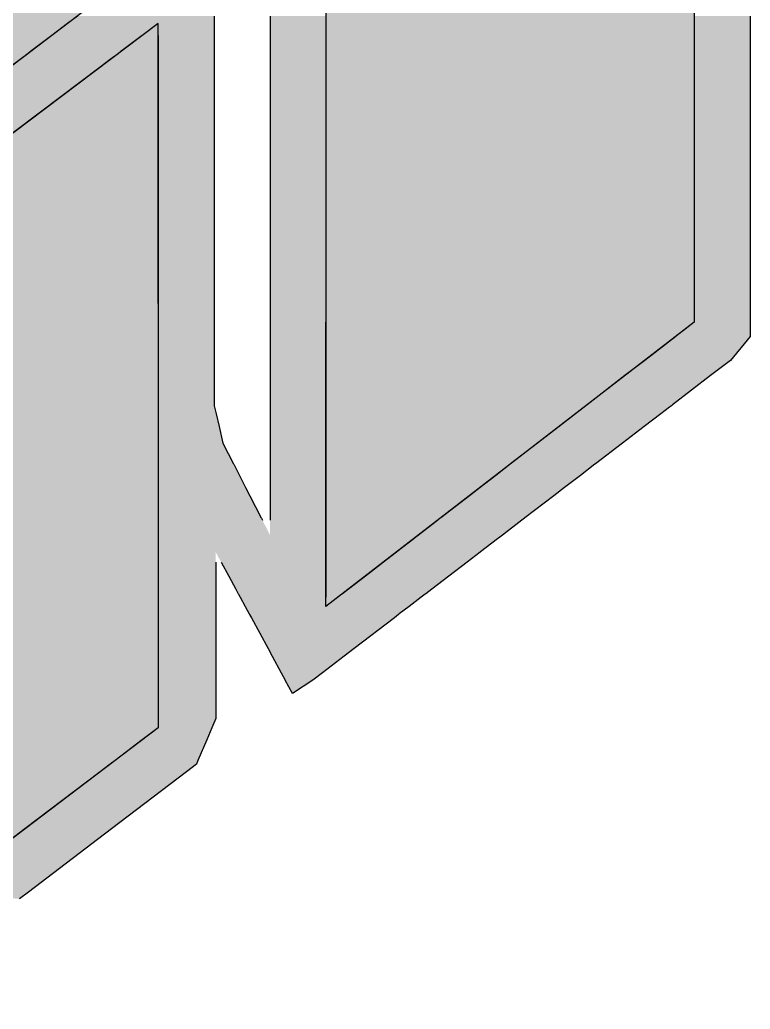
# Model space of a CAD drawing. Extents: x 57 to 405, y 53 to 275.
# Drawn here: x 104.16 to 108.76, y 158.51 to 164.75 of the extents above; entities that cross this region are included whole.
import ezdxf

# ---------------------------------------------------------------- set-up
doc = ezdxf.new("R2010")
doc.units = 0
doc.layers.get('0').update_dxf_attribs({"linetype": 'CONTINUOUS'})
doc.layers.add('印刷部分', color=160, linetype='CONTINUOUS')

# ---------------------------------------------------------------- blocks, each defined once
blk = doc.blocks.new('*U91')
at = {"color": 7, "linetype": 'CONTINUOUS'}
for p, q in [((108.4112, 167.282), (106.0871, 165.517)), ((108.4112, 165.517), (108.4112, 167.282)), ((106.0871, 165.517), (106.0871, 162.8405)), ((108.4112, 165.517), (108.4112, 162.8405)), ((108.4112, 162.8405), (106.0871, 161.0463)), ((106.0871, 161.0463), (106.0871, 162.8405))]:
    blk.add_line(p, q, dxfattribs=at)
for points in [[(108.4112, 167.282), (106.0871, 165.517), (108.4112, 165.517)], [(106.0871, 165.517), (106.0871, 162.8405), (108.4112, 162.8405)]]:
    blk.add_solid(points, dxfattribs=at)
at = {"color": 7, "linetype": 'CONTINUOUS', "extrusion": (0, 0, -1)}
for points in [[(-106.0871, 165.517), (-108.4112, 165.517), (-108.4112, 162.8405)], [(-106.0871, 162.8405), (-108.4112, 162.8405), (-106.0871, 161.0463)]]:
    blk.add_solid(points, dxfattribs=at)
blk = doc.blocks.new('*U93')
at = {"color": 7, "linetype": 'CONTINUOUS'}
for p, q in [((105.0281, 164.7233), (102.6854, 162.958)), ((105.0281, 162.958), (105.0281, 164.7233)), ((102.6854, 162.958), (102.6854, 160.2815)), ((105.0281, 162.958), (105.0281, 160.2815)), ((105.0281, 160.2815), (102.6854, 158.5066)), ((102.6854, 158.5066), (102.6854, 160.2815))]:
    blk.add_line(p, q, dxfattribs=at)
for points in [[(105.0281, 164.7233), (102.6854, 162.958), (105.0281, 162.958)], [(102.6854, 162.958), (102.6854, 160.2815), (105.0281, 160.2815)]]:
    blk.add_solid(points, dxfattribs=at)
at = {"color": 7, "linetype": 'CONTINUOUS', "extrusion": (0, 0, -1)}
for points in [[(-102.6854, 162.958), (-105.0281, 162.958), (-105.0281, 160.2815)], [(-102.6854, 160.2815), (-105.0281, 160.2815), (-102.6854, 158.5066)]]:
    blk.add_solid(points, dxfattribs=at)
blk = doc.blocks.new('*U94')
at = {"color": 7, "linetype": 'CONTINUOUS'}
for p, q in [((99.5283, 167.0463), (98.7635, 166.4579)), ((101.1031, 166.4579), (99.5283, 167.0463)), ((98.7635, 166.4579), (100.45, 165.0461)), ((101.1031, 166.4579), (104.8813, 165.0461)), ((102.5579, 163.2815), (100.45, 165.0461)), ((104.8813, 165.0461), (102.5579, 163.2815))]:
    blk.add_line(p, q, dxfattribs=at)
for points in [[(99.5283, 167.0463), (98.7635, 166.4579), (101.1031, 166.4579)], [(98.7635, 166.4579), (100.45, 165.0461), (104.8813, 165.0461)]]:
    blk.add_solid(points, dxfattribs=at)
at = {"color": 7, "linetype": 'CONTINUOUS', "extrusion": (0, 0, -1)}
for points in [[(-98.7635, 166.4579), (-101.1031, 166.4579), (-104.8813, 165.0461)], [(-100.45, 165.0461), (-104.8813, 165.0461), (-102.5579, 163.2815)]]:
    blk.add_solid(points, dxfattribs=at)
blk = doc.blocks.new('*U26')
at = {"layer": '印刷部分', "color": 7, "linetype": 'CONTINUOUS'}
for p, q in [((-11.4702, 0.1651), (-11.5322, 0.118)), ((-10.6069, 0.1651), (-10.6069, 0.118)), ((-10.2542, 0.1651), (-10.2542, 0.118)), ((-9.9014, 0.1651), (-9.9014, 0.118)), ((-7.5773, 0.1651), (-7.5773, 0.118)), ((-7.2251, 0.1651), (-7.2251, 0.118)), ((-11.5322, 0.118), (-11.6321, 0.0421)), ((-10.6069, 0.118), (-10.6069, 0.0421)), ((-10.2542, 0.118), (-10.2542, 0.0421)), ((-9.9014, 0.118), (-9.9014, 0.0421)), ((-7.5773, 0.118), (-7.5773, 0.0421)), ((-7.2251, 0.118), (-7.2251, 0.0421)), ((-11.6321, 0.0421), (-11.7651, -0.0589)), ((-11.0611, 0.0421), (-11.1952, -0.0589)), ((-10.9604, 0.0421), (-10.9604, -0.0589)), ((-10.6069, 0.0421), (-10.6069, -0.0589)), ((-10.2542, 0.0421), (-10.2542, -0.0589)), ((-9.9014, 0.0421), (-9.9014, -0.0589)), ((-7.5773, 0.0421), (-7.5773, -0.0589)), ((-7.2251, 0.0421), (-7.225, -0.0589)), ((-11.7651, -0.0589), (-11.7835, -0.0729)), ((-11.1952, -0.0589), (-11.2137, -0.0729)), ((-10.9604, -0.0589), (-10.9604, -0.0729)), ((-10.6069, -0.0589), (-10.6069, -0.0729)), ((-10.2542, -0.0589), (-10.2542, -0.0729)), ((-9.9014, -0.0589), (-9.9014, -0.0729)), ((-7.5773, -0.0589), (-7.5773, -0.0729)), ((-7.225, -0.0589), (-7.225, -0.0729)), ((-11.8319, -0.1096), (-11.8954, -0.1578)), ((-11.7835, -0.0729), (-11.8319, -0.1096)), ((-11.2624, -0.1096), (-11.3264, -0.1578)), ((-11.2137, -0.0729), (-11.2624, -0.1096)), ((-10.9604, -0.0729), (-10.9604, -0.1096)), ((-10.9604, -0.1096), (-10.9604, -0.1578)), ((-10.6069, -0.0729), (-10.6069, -0.1096)), ((-10.6069, -0.1096), (-10.6069, -0.1578)), ((-10.2542, -0.0729), (-10.2542, -0.1096)), ((-10.2542, -0.1096), (-10.2542, -0.1578)), ((-9.9014, -0.0729), (-9.9014, -0.1096)), ((-9.9014, -0.1096), (-9.9014, -0.1578)), ((-7.5773, -0.0729), (-7.5773, -0.1096)), ((-7.5773, -0.1096), (-7.5773, -0.1578)), ((-7.225, -0.0729), (-7.225, -0.1096)), ((-7.225, -0.1096), (-7.225, -0.1578)), ((-11.3264, -0.1578), (-11.7029, -0.4415)), ((-10.9604, -0.1578), (-10.9604, -0.4415)), ((-10.6069, -0.1578), (-10.6069, -0.4415)), ((-10.2542, -0.1578), (-10.2542, -0.4415)), ((-9.9014, -0.1578), (-9.9014, -0.4415)), ((-7.5773, -0.1578), (-7.5773, -0.4415)), ((-7.225, -0.1578), (-7.2249, -0.4415)), ((-11.7029, -0.4415), (-11.8814, -0.576)), ((-10.9604, -0.4415), (-10.9604, -0.576)), ((-10.6069, -0.4415), (-10.6069, -0.576)), ((-10.2542, -0.4415), (-10.2542, -0.576)), ((-9.9014, -0.4415), (-9.9014, -0.576)), ((-7.5773, -0.4415), (-7.5773, -0.576)), ((-7.2249, -0.4415), (-7.2249, -0.576)), ((-10.9604, -0.576), (-10.9604, -0.7646)), ((-10.6069, -0.576), (-10.6069, -0.7646)), ((-10.2542, -0.576), (-10.2542, -0.7646)), ((-9.9014, -0.576), (-9.9014, -0.7646)), ((-7.5773, -0.576), (-7.5773, -0.7646)), ((-7.2249, -0.576), (-7.2249, -0.7646)), ((-10.9604, -0.7646), (-10.9604, -0.7648)), ((-10.9604, -0.7648), (-10.9604, -0.8275)), ((-10.6069, -0.7646), (-10.6069, -0.7648)), ((-10.6069, -0.7648), (-10.6069, -0.8275)), ((-10.2542, -0.7646), (-10.2542, -0.7648)), ((-10.2542, -0.7648), (-10.2542, -0.8275)), ((-9.9014, -0.7646), (-9.9014, -0.7648)), ((-9.9014, -0.7648), (-9.9014, -0.8275)), ((-7.5773, -0.7646), (-7.5773, -0.7648)), ((-7.5773, -0.7648), (-7.5773, -0.8275)), ((-7.2249, -0.7646), (-7.2249, -0.7648)), ((-7.2249, -0.7648), (-7.2248, -0.8275)), ((-10.9604, -0.8275), (-10.9604, -0.9166)), ((-10.6069, -0.8275), (-10.6069, -0.9166)), ((-10.2542, -0.8275), (-10.2542, -0.9166)), ((-9.9014, -0.8275), (-9.9014, -0.9166)), ((-7.5773, -0.8275), (-7.5773, -0.9166)), ((-7.2248, -0.8275), (-7.2248, -0.9166)), ((-10.9604, -0.9166), (-10.9604, -1.0481)), ((-10.6069, -0.9166), (-10.6069, -1.0481)), ((-10.2542, -0.9166), (-10.2542, -1.0481)), ((-9.9014, -0.9166), (-9.9014, -1.0481)), ((-7.5773, -0.9166), (-7.5773, -1.0481)), ((-7.2248, -0.9166), (-7.2248, -1.0481)), ((-10.9604, -1.0481), (-10.9604, -1.0708)), ((-10.6069, -1.0481), (-10.6069, -1.0708)), ((-10.2542, -1.0481), (-10.2542, -1.0708)), ((-9.9014, -1.0481), (-9.9014, -1.0708)), ((-7.5773, -1.0481), (-7.5773, -1.0708)), ((-7.2248, -1.0481), (-7.2248, -1.0708)), ((-10.9604, -1.0708), (-10.9604, -1.1104)), ((-10.9604, -1.1104), (-10.9604, -1.126)), ((-10.6069, -1.0708), (-10.6069, -1.1104)), ((-10.6069, -1.1104), (-10.6069, -1.126)), ((-10.2542, -1.0708), (-10.2542, -1.1104)), ((-10.2542, -1.1104), (-10.2542, -1.126)), ((-9.9014, -1.0708), (-9.9014, -1.1104)), ((-9.9014, -1.1104), (-9.9014, -1.126)), ((-7.5773, -1.0708), (-7.5773, -1.1104)), ((-7.5773, -1.1104), (-7.5773, -1.126)), ((-7.2248, -1.0708), (-7.2248, -1.1104)), ((-7.2248, -1.1104), (-7.2248, -1.126)), ((-10.9604, -1.126), (-10.9604, -1.1873)), ((-10.6069, -1.126), (-10.6069, -1.1873)), ((-10.2542, -1.126), (-10.2542, -1.1873)), ((-9.9014, -1.126), (-9.9014, -1.1873)), ((-7.5773, -1.126), (-7.5773, -1.1873)), ((-7.2248, -1.126), (-7.2247, -1.1873)), ((-10.9604, -1.1873), (-10.9604, -1.248)), ((-10.9604, -1.248), (-10.9604, -1.3236)), ((-10.6069, -1.1873), (-10.6069, -1.248)), ((-10.6069, -1.248), (-10.6069, -1.3236)), ((-10.2542, -1.1873), (-10.2542, -1.248)), ((-10.2542, -1.248), (-10.2542, -1.3236)), ((-9.9014, -1.1873), (-9.9014, -1.248)), ((-9.9014, -1.248), (-9.9014, -1.3236)), ((-7.5773, -1.1873), (-7.5773, -1.248)), ((-7.5773, -1.248), (-7.5773, -1.3236)), ((-7.2247, -1.1873), (-7.2247, -1.248)), ((-7.2247, -1.248), (-7.2247, -1.3236)), ((-10.9604, -1.3236), (-10.9604, -1.3238)), ((-10.9604, -1.3238), (-10.9604, -1.3714)), ((-10.9604, -1.3714), (-10.9604, -1.4569)), ((-10.6069, -1.3236), (-10.6069, -1.3238)), ((-10.6069, -1.3238), (-10.6069, -1.3714)), ((-10.6069, -1.3714), (-10.6069, -1.4569)), ((-10.2542, -1.3236), (-10.2542, -1.3238)), ((-10.2542, -1.3238), (-10.2542, -1.3714)), ((-10.2542, -1.3714), (-10.2542, -1.4569)), ((-9.9014, -1.3236), (-9.9014, -1.3238)), ((-9.9014, -1.3238), (-9.9014, -1.3714)), ((-9.9014, -1.3714), (-9.9014, -1.4569)), ((-7.5773, -1.3236), (-7.5773, -1.3238)), ((-7.5773, -1.3238), (-7.5773, -1.3714)), ((-7.5773, -1.3714), (-7.5773, -1.4569)), ((-7.2247, -1.3236), (-7.2247, -1.3238)), ((-7.2247, -1.3238), (-7.2247, -1.3714)), ((-7.2247, -1.3714), (-7.2247, -1.4569)), ((-10.9604, -1.4569), (-10.9604, -1.5237)), ((-10.6069, -1.4569), (-10.6069, -1.5237)), ((-10.2542, -1.4569), (-10.2542, -1.5237)), ((-9.9014, -1.4569), (-9.9014, -1.5237)), ((-7.5773, -1.4569), (-7.5773, -1.5237)), ((-7.2247, -1.4569), (-7.2246, -1.5237)), ((-10.9604, -1.5237), (-10.9604, -1.5714)), ((-10.6069, -1.5237), (-10.6069, -1.5714)), ((-10.2542, -1.5237), (-10.2542, -1.5714)), ((-9.9014, -1.5237), (-9.9014, -1.5714)), ((-7.5773, -1.5237), (-7.5773, -1.5714)), ((-7.2246, -1.5237), (-7.2246, -1.5714)), ((-10.9604, -1.5714), (-10.9604, -1.5739)), ((-10.9604, -1.5739), (-10.9604, -1.5884)), ((-10.9604, -1.5884), (-10.9604, -1.6473)), ((-10.6069, -1.5714), (-10.6069, -1.5739)), ((-10.6069, -1.5739), (-10.6069, -1.5884)), ((-10.6069, -1.5884), (-10.6069, -1.6473)), ((-10.2542, -1.5714), (-10.2542, -1.5739)), ((-10.2542, -1.5739), (-10.2542, -1.5884)), ((-10.2542, -1.5884), (-10.2542, -1.6473)), ((-9.9014, -1.5714), (-9.9014, -1.5739)), ((-9.9014, -1.5739), (-9.9014, -1.5884)), ((-9.9014, -1.5884), (-9.9014, -1.6473)), ((-7.5773, -1.5714), (-7.5773, -1.5739)), ((-7.5773, -1.5739), (-7.5773, -1.5884)), ((-7.5773, -1.5884), (-7.5773, -1.6473)), ((-7.2246, -1.5714), (-7.2246, -1.5739)), ((-7.2246, -1.5739), (-7.2246, -1.5884)), ((-7.2246, -1.5884), (-7.2246, -1.6473)), ((-10.9604, -1.6473), (-10.9604, -1.7235)), ((-10.6069, -1.6473), (-10.6069, -1.7235)), ((-10.2542, -1.6473), (-10.2542, -1.7235)), ((-9.9014, -1.6473), (-9.9014, -1.7235)), ((-7.5773, -1.6473), (-7.5773, -1.7235)), ((-7.2246, -1.6473), (-7.2246, -1.7235)), ((-10.9604, -1.7235), (-10.9604, -1.7648)), ((-10.6069, -1.7235), (-10.6069, -1.7648)), ((-10.2542, -1.7235), (-10.2542, -1.7648)), ((-9.9014, -1.7235), (-9.9014, -1.7648)), ((-7.5773, -1.7235), (-7.5773, -1.7648)), ((-7.2246, -1.7235), (-7.2246, -1.7648)), ((-10.9604, -1.7648), (-10.9604, -1.7805)), ((-10.9604, -1.7805), (-10.9604, -1.8177)), ((-10.6069, -1.7648), (-10.6069, -1.7805)), ((-10.6069, -1.7805), (-10.6069, -1.8177)), ((-10.2542, -1.7648), (-10.2542, -1.7805)), ((-10.2542, -1.7805), (-10.2542, -1.8177)), ((-9.9014, -1.7648), (-9.9014, -1.7805)), ((-9.9014, -1.7805), (-9.9014, -1.8177)), ((-7.5977, -1.7805), (-7.6459, -1.8177)), ((-7.5773, -1.7648), (-7.5977, -1.7805)), ((-7.2246, -1.7648), (-7.2246, -1.7805)), ((-7.2246, -1.7805), (-7.2246, -1.8177)), ((-10.9604, -1.8177), (-10.9604, -1.8385)), ((-10.9604, -1.8385), (-10.9604, -1.8418)), ((-10.9604, -1.8418), (-10.9604, -1.8554)), ((-10.9604, -1.8554), (-10.9604, -2.0066)), ((-10.6069, -1.8177), (-10.6069, -1.8385)), ((-10.6069, -1.8385), (-10.6069, -1.8418)), ((-10.6069, -1.8418), (-10.6069, -1.8554)), ((-10.6069, -1.8554), (-10.6069, -2.0066)), ((-10.2542, -1.8177), (-10.2542, -1.8385)), ((-10.2542, -1.8385), (-10.2542, -1.8418)), ((-10.2542, -1.8418), (-10.2542, -1.8554)), ((-10.2542, -1.8554), (-10.2542, -2.0066)), ((-9.9014, -1.8177), (-9.9014, -1.8385)), ((-9.9014, -1.8385), (-9.9014, -1.8418)), ((-9.9014, -1.8418), (-9.9014, -1.8554)), ((-9.9014, -1.8554), (-9.9014, -2.0066)), ((-7.6947, -1.8554), (-7.8906, -2.0066)), ((-7.6772, -1.8418), (-7.6947, -1.8554)), ((-7.6729, -1.8385), (-7.6772, -1.8418)), ((-7.6459, -1.8177), (-7.6729, -1.8385)), ((-7.2246, -1.8554), (-7.3484, -2.0066)), ((-7.2246, -1.8177), (-7.2246, -1.8385)), ((-7.2246, -1.8385), (-7.2246, -1.8418)), ((-7.2246, -1.8418), (-7.2246, -1.8554)), ((-10.9604, -2.0066), (-10.9604, -2.0451)), ((-10.9604, -2.0451), (-10.9604, -2.1029)), ((-10.6069, -2.0066), (-10.6069, -2.0451)), ((-10.6069, -2.0451), (-10.6069, -2.1029)), ((-10.2542, -2.0066), (-10.2542, -2.0451)), ((-10.2542, -2.0451), (-10.2542, -2.1029)), ((-9.9014, -2.0066), (-9.9014, -2.0451)), ((-9.9014, -2.0451), (-9.9014, -2.1029)), ((-7.9404, -2.0451), (-8.0153, -2.1029)), ((-7.8906, -2.0066), (-7.9404, -2.0451)), ((-7.3987, -2.0451), (-7.4742, -2.1029)), ((-7.3484, -2.0066), (-7.3987, -2.0451)), ((-10.9604, -2.1029), (-10.9604, -2.287)), ((-10.6069, -2.1029), (-10.6069, -2.287)), ((-10.2542, -2.1029), (-10.2542, -2.287)), ((-9.9014, -2.1029), (-9.9014, -2.287)), ((-8.0153, -2.1029), (-8.2537, -2.287)), ((-7.4742, -2.1029), (-7.7148, -2.287)), ((-10.9604, -2.287), (-10.9604, -2.2924)), ((-10.9604, -2.2924), (-10.9604, -2.3016)), ((-10.9604, -2.3016), (-10.9604, -2.3428)), ((-10.6069, -2.287), (-10.6069, -2.2924)), ((-10.6069, -2.2924), (-10.6048, -2.3016)), ((-10.6048, -2.3016), (-10.5952, -2.3428)), ((-10.2542, -2.287), (-10.2542, -2.2924)), ((-10.2542, -2.2924), (-10.2542, -2.3016)), ((-10.2542, -2.3016), (-10.2542, -2.3428)), ((-9.9014, -2.287), (-9.9014, -2.2924)), ((-9.9014, -2.2924), (-9.9014, -2.3016)), ((-9.9014, -2.3016), (-9.9014, -2.3428)), ((-8.2727, -2.3016), (-8.3261, -2.3428)), ((-8.2608, -2.2924), (-8.2727, -2.3016)), ((-8.2537, -2.287), (-8.2608, -2.2924)), ((-7.7339, -2.3016), (-7.7877, -2.3428)), ((-7.7218, -2.2924), (-7.7339, -2.3016)), ((-7.7148, -2.287), (-7.7218, -2.2924)), ((-10.9604, -2.3428), (-10.9604, -2.4235)), ((-10.5952, -2.3428), (-10.5764, -2.4235)), ((-10.2542, -2.3428), (-10.2542, -2.4235)), ((-9.9014, -2.3428), (-9.9014, -2.4235)), ((-8.3261, -2.3428), (-8.4306, -2.4235)), ((-7.7877, -2.3428), (-7.8932, -2.4235)), ((-10.9604, -2.4235), (-10.9604, -2.529)), ((-10.5764, -2.4235), (-10.5518, -2.529)), ((-10.2542, -2.4235), (-10.2542, -2.529)), ((-9.9014, -2.4235), (-9.9014, -2.529)), ((-8.4306, -2.4235), (-8.5673, -2.529)), ((-7.8932, -2.4235), (-8.0311, -2.529)), ((-10.9604, -2.529), (-10.9604, -2.6596)), ((-10.5518, -2.529), (-10.4847, -2.6596)), ((-10.2542, -2.529), (-10.2542, -2.6596)), ((-9.9014, -2.529), (-9.9014, -2.6596)), ((-8.5673, -2.529), (-8.7364, -2.6596)), ((-8.0311, -2.529), (-8.2017, -2.6596)), ((-10.9604, -2.6596), (-10.9604, -2.6619)), ((-10.9604, -2.6619), (-10.9604, -2.7319)), ((-10.4847, -2.6596), (-10.4836, -2.6619)), ((-10.4836, -2.6619), (-10.4476, -2.7319)), ((-10.2542, -2.6596), (-10.2542, -2.6619)), ((-10.2542, -2.6619), (-10.2542, -2.7319)), ((-9.9014, -2.6596), (-9.9014, -2.6619)), ((-9.9014, -2.6619), (-9.9014, -2.7319)), ((-8.7393, -2.6619), (-8.8301, -2.7319)), ((-8.7364, -2.6596), (-8.7393, -2.6619)), ((-8.2047, -2.6619), (-8.2963, -2.7319)), ((-8.2017, -2.6596), (-8.2047, -2.6619)), ((-10.9604, -2.7319), (-10.9604, -2.8081)), ((-10.4476, -2.7319), (-10.4084, -2.8081)), ((-10.2542, -2.7319), (-10.2542, -2.8081)), ((-9.9014, -2.7319), (-9.9014, -2.8081)), ((-8.8301, -2.7319), (-8.9287, -2.8081)), ((-8.2963, -2.7319), (-8.3958, -2.8081)), ((-10.9604, -2.8081), (-10.9604, -2.8604)), ((-10.4084, -2.8081), (-10.3815, -2.8604)), ((-10.2542, -2.8081), (-10.2542, -2.8604)), ((-9.9014, -2.8081), (-9.9014, -2.8604)), ((-8.9287, -2.8081), (-8.9965, -2.8604)), ((-8.3958, -2.8081), (-8.4642, -2.8604)), ((-10.9604, -2.8604), (-10.9604, -3.0002)), ((-10.3815, -2.8604), (-10.3097, -3.0002)), ((-10.2542, -2.8604), (-10.2542, -3.0002)), ((-9.9014, -2.8604), (-9.9014, -3.0002)), ((-8.9965, -2.8604), (-9.1776, -3.0002)), ((-8.4642, -2.8604), (-8.6468, -3.0002)), ((-10.9604, -3.0002), (-10.9604, -3.002)), ((-10.9604, -3.002), (-10.9604, -3.0148)), ((-10.9604, -3.0148), (-10.9604, -3.1083)), ((-10.3097, -3.0002), (-10.3088, -3.002)), ((-10.3088, -3.002), (-10.3022, -3.0148)), ((-10.2542, -3.0002), (-10.2542, -3.002)), ((-10.2542, -3.002), (-10.2542, -3.0148)), ((-9.9014, -3.0002), (-9.9014, -3.002)), ((-9.9014, -3.002), (-9.9014, -3.0148)), ((-9.9014, -3.0148), (-9.9014, -3.1083)), ((-9.1965, -3.0148), (-9.3177, -3.1083)), ((-9.18, -3.002), (-9.1965, -3.0148)), ((-9.1776, -3.0002), (-9.18, -3.002)), ((-8.666, -3.0148), (-8.7882, -3.1083)), ((-8.6492, -3.002), (-8.666, -3.0148)), ((-8.6468, -3.0002), (-8.6492, -3.002)), ((-10.9604, -3.1083), (-10.9604, -3.1273)), ((-9.9014, -3.1083), (-9.9014, -3.1273)), ((-9.3177, -3.1083), (-9.3422, -3.1273)), ((-8.7882, -3.1083), (-8.813, -3.1273)), ((-10.9604, -3.1273), (-10.9604, -3.1316)), ((-10.9604, -3.1316), (-10.9604, -3.2136)), ((-9.9014, -3.1273), (-9.9014, -3.1316)), ((-9.9014, -3.1316), (-9.9014, -3.2136)), ((-9.3478, -3.1316), (-9.454, -3.2136)), ((-9.3422, -3.1273), (-9.3478, -3.1316)), ((-8.8186, -3.1316), (-8.9257, -3.2136)), ((-8.813, -3.1273), (-8.8186, -3.1316)), ((-10.9604, -3.2136), (-10.9604, -3.2155)), ((-10.9604, -3.2155), (-10.9604, -3.2786)), ((-9.9014, -3.2136), (-9.9014, -3.2155)), ((-9.9014, -3.2155), (-9.9014, -3.2786)), ((-9.4565, -3.2155), (-9.5382, -3.2786)), ((-9.454, -3.2136), (-9.4565, -3.2155)), ((-8.9282, -3.2155), (-9.0107, -3.2786)), ((-8.9257, -3.2136), (-8.9282, -3.2155)), ((-10.9604, -3.2786), (-10.9604, -3.3669)), ((-10.5973, -3.2786), (-10.5973, -3.3669)), ((-10.563, -3.2786), (-10.5151, -3.3669)), ((-9.9014, -3.2786), (-9.9014, -3.3669)), ((-9.5382, -3.2786), (-9.6525, -3.3669)), ((-9.0107, -3.2786), (-9.1261, -3.3669)), ((-10.9604, -3.3669), (-10.9604, -3.4494)), ((-10.5973, -3.3669), (-10.5973, -3.4494)), ((-10.5151, -3.3669), (-10.4703, -3.4494)), ((-9.9014, -3.3669), (-9.9014, -3.4494)), ((-9.6525, -3.3669), (-9.7595, -3.4494)), ((-9.1261, -3.3669), (-9.234, -3.4494)), ((-10.9604, -3.4494), (-10.9604, -3.4782)), ((-10.9604, -3.4782), (-10.9604, -3.4819)), ((-10.9604, -3.4819), (-10.9604, -3.501)), ((-10.5973, -3.4494), (-10.5973, -3.4782)), ((-10.5973, -3.4782), (-10.5973, -3.4819)), ((-10.5973, -3.4819), (-10.5973, -3.501)), ((-10.4703, -3.4494), (-10.4547, -3.4782)), ((-10.4547, -3.4782), (-10.4527, -3.4819)), ((-10.4527, -3.4819), (-10.4423, -3.501)), ((-9.9014, -3.4494), (-9.9014, -3.4782)), ((-9.9014, -3.4782), (-9.9014, -3.4819)), ((-9.9014, -3.4819), (-9.9014, -3.501)), ((-9.8015, -3.4819), (-9.8263, -3.501)), ((-9.7967, -3.4782), (-9.8015, -3.4819)), ((-9.7595, -3.4494), (-9.7967, -3.4782)), ((-9.2764, -3.4819), (-9.3013, -3.501)), ((-9.2715, -3.4782), (-9.2764, -3.4819)), ((-9.234, -3.4494), (-9.2715, -3.4782)), ((-10.9604, -3.501), (-10.9604, -3.559)), ((-10.5973, -3.501), (-10.5973, -3.559)), ((-10.4423, -3.501), (-10.4108, -3.559)), ((-9.3013, -3.501), (-9.3771, -3.559)), ((-10.9604, -3.559), (-10.9604, -3.6061)), ((-10.9604, -3.6061), (-10.9604, -3.6094)), ((-10.9604, -3.6094), (-10.9604, -3.6297)), ((-10.5973, -3.559), (-10.5973, -3.6061)), ((-10.5973, -3.6061), (-10.5973, -3.6094)), ((-10.5973, -3.6094), (-10.5973, -3.6297)), ((-10.4108, -3.559), (-10.3852, -3.6061)), ((-10.3852, -3.6061), (-10.3834, -3.6094)), ((-10.3834, -3.6094), (-10.3724, -3.6297)), ((-9.4431, -3.6094), (-9.4696, -3.6297)), ((-9.4388, -3.6061), (-9.4431, -3.6094)), ((-9.3771, -3.559), (-9.4388, -3.6061)), ((-10.9604, -3.6297), (-10.9604, -3.8239)), ((-10.5973, -3.6297), (-10.5973, -3.8239)), ((-10.3724, -3.6297), (-10.2669, -3.8239)), ((-9.4696, -3.6297), (-9.7233, -3.8239)), ((-10.9604, -3.8239), (-10.9604, -3.873)), ((-10.5973, -3.8239), (-10.5973, -3.873)), ((-10.2669, -3.8239), (-10.2403, -3.873)), ((-9.7233, -3.8239), (-9.7875, -3.873)), ((-10.9604, -3.873), (-10.9604, -3.9768)), ((-10.5973, -3.873), (-10.5973, -3.9768)), ((-10.2403, -3.873), (-10.1839, -3.9768)), ((-9.7875, -3.873), (-9.9231, -3.9768)), ((-10.9604, -3.9768), (-10.9604, -4.023)), ((-10.5973, -3.9768), (-10.5973, -4.023)), ((-10.1839, -3.9768), (-10.1589, -4.023)), ((-9.9231, -3.9768), (-9.9835, -4.023)), ((-10.9604, -4.023), (-10.9604, -4.1076)), ((-10.5973, -4.023), (-10.5973, -4.1076)), ((-10.1129, -4.1076), (-10.1589, -4.023)), ((-9.9835, -4.023), (-10.1129, -4.1076)), ((-10.9604, -4.1076), (-10.9604, -4.1329)), ((-10.5973, -4.1076), (-10.5973, -4.1329)), ((-10.9604, -4.1329), (-10.9604, -4.2318)), ((-10.5973, -4.1329), (-10.5973, -4.2318)), ((-10.9604, -4.2318), (-10.9604, -4.266)), ((-10.5973, -4.2318), (-10.5973, -4.266)), ((-10.9604, -4.266), (-10.9604, -4.3238)), ((-10.5973, -4.266), (-10.6218, -4.3238)), ((-10.9604, -4.3238), (-11.0611, -4.4)), ((-10.6218, -4.3238), (-10.6541, -4.4)), ((-11.0611, -4.4), (-11.2323, -4.5298)), ((-10.6541, -4.4), (-10.7091, -4.5298)), ((-11.2633, -4.5532), (-11.3264, -4.6011)), ((-11.2323, -4.5298), (-11.2633, -4.5532)), ((-10.719, -4.5532), (-10.7819, -4.6011)), ((-10.7091, -4.5298), (-10.719, -4.5532)), ((-11.3264, -4.6011), (-11.8014, -4.961)), ((-10.7819, -4.6011), (-11.2544, -4.961)), ((-11.8014, -4.961), (-12.1317, -5.2112)), ((-11.2544, -4.961), (-11.583, -5.2112)), ((-11.583, -5.2112), (-11.7794, -5.3608)), ((-11.7794, -5.3608), (-11.835, -5.4031))]:
    blk.add_line(p, q, dxfattribs=at)
for points in [[(-11.4702, 0.1651), (-11.5322, 0.118), (-10.6069, 0.118)], [(-10.2542, 0.1651), (-10.2542, 0.118), (-9.9014, 0.118)], [(-7.5773, 0.1651), (-7.5773, 0.118), (-7.2251, 0.118)], [(-11.5322, 0.118), (-11.6321, 0.0421), (-11.0611, 0.0421)], [(-10.9604, 0.118), (-10.9604, 0.0421), (-10.6069, 0.0421)], [(-10.2542, 0.118), (-10.2542, 0.0421), (-9.9014, 0.0421)], [(-7.5773, 0.118), (-7.5773, 0.0421), (-7.2251, 0.0421)], [(-11.6321, 0.0421), (-11.7651, -0.0589), (-11.1952, -0.0589)], [(-10.9604, 0.0421), (-10.9604, -0.0589), (-10.6069, -0.0589)], [(-10.2542, 0.0421), (-10.2542, -0.0589), (-9.9014, -0.0589)], [(-7.5773, 0.0421), (-7.5773, -0.0589), (-7.225, -0.0589)], [(-11.7651, -0.0589), (-11.7835, -0.0729), (-11.2137, -0.0729)], [(-10.9604, -0.0589), (-10.9604, -0.0729), (-10.6069, -0.0729)], [(-10.2542, -0.0589), (-10.2542, -0.0729), (-9.9014, -0.0729)], [(-7.5773, -0.0589), (-7.5773, -0.0729), (-7.225, -0.0729)], [(-11.8319, -0.1096), (-11.8954, -0.1578), (-11.3264, -0.1578)], [(-11.7835, -0.0729), (-11.8319, -0.1096), (-11.2624, -0.1096)], [(-10.9604, -0.0729), (-10.9604, -0.1096), (-10.6069, -0.1096)], [(-10.9604, -0.1096), (-10.9604, -0.1578), (-10.6069, -0.1578)], [(-10.2542, -0.0729), (-10.2542, -0.1096), (-9.9014, -0.1096)], [(-10.2542, -0.1096), (-10.2542, -0.1578), (-9.9014, -0.1578)], [(-7.5773, -0.0729), (-7.5773, -0.1096), (-7.225, -0.1096)], [(-7.5773, -0.1096), (-7.5773, -0.1578), (-7.225, -0.1578)], [(-11.8954, -0.1578), (-12.2688, -0.4415), (-11.7029, -0.4415)], [(-10.9604, -0.1578), (-10.9604, -0.4415), (-10.6069, -0.4415)], [(-10.2542, -0.1578), (-10.2542, -0.4415), (-9.9014, -0.4415)], [(-7.5773, -0.1578), (-7.5773, -0.4415), (-7.2249, -0.4415)], [(-10.9604, -0.4415), (-10.9604, -0.576), (-10.6069, -0.576)], [(-10.2542, -0.4415), (-10.2542, -0.576), (-9.9014, -0.576)], [(-7.5773, -0.4415), (-7.5773, -0.576), (-7.2249, -0.576)], [(-10.9604, -0.576), (-10.9604, -0.7646), (-10.6069, -0.7646)], [(-10.2542, -0.576), (-10.2542, -0.7646), (-9.9014, -0.7646)], [(-7.5773, -0.576), (-7.5773, -0.7646), (-7.2249, -0.7646)], [(-10.9604, -0.7646), (-10.9604, -0.7648), (-10.6069, -0.7648)], [(-10.9604, -0.7648), (-10.9604, -0.8275), (-10.6069, -0.8275)], [(-10.2542, -0.7646), (-10.2542, -0.7648), (-9.9014, -0.7648)], [(-10.2542, -0.7648), (-10.2542, -0.8275), (-9.9014, -0.8275)], [(-7.5773, -0.7646), (-7.5773, -0.7648), (-7.2249, -0.7648)], [(-7.5773, -0.7648), (-7.5773, -0.8275), (-7.2248, -0.8275)], [(-10.9604, -0.8275), (-10.9604, -0.9166), (-10.6069, -0.9166)], [(-10.2542, -0.8275), (-10.2542, -0.9166), (-9.9014, -0.9166)], [(-7.5773, -0.8275), (-7.5773, -0.9166), (-7.2248, -0.9166)], [(-10.9604, -0.9166), (-10.9604, -1.0481), (-10.6069, -1.0481)], [(-10.2542, -0.9166), (-10.2542, -1.0481), (-9.9014, -1.0481)], [(-7.5773, -0.9166), (-7.5773, -1.0481), (-7.2248, -1.0481)], [(-10.9604, -1.0481), (-10.9604, -1.0708), (-10.6069, -1.0708)], [(-10.2542, -1.0481), (-10.2542, -1.0708), (-9.9014, -1.0708)], [(-7.5773, -1.0481), (-7.5773, -1.0708), (-7.2248, -1.0708)], [(-10.9604, -1.0708), (-10.9604, -1.1104), (-10.6069, -1.1104)], [(-10.9604, -1.1104), (-10.9604, -1.126), (-10.6069, -1.126)], [(-10.2542, -1.0708), (-10.2542, -1.1104), (-9.9014, -1.1104)], [(-10.2542, -1.1104), (-10.2542, -1.126), (-9.9014, -1.126)], [(-7.5773, -1.0708), (-7.5773, -1.1104), (-7.2248, -1.1104)], [(-7.5773, -1.1104), (-7.5773, -1.126), (-7.2248, -1.126)], [(-10.9604, -1.126), (-10.9604, -1.1873), (-10.6069, -1.1873)], [(-10.2542, -1.126), (-10.2542, -1.1873), (-9.9014, -1.1873)], [(-7.5773, -1.126), (-7.5773, -1.1873), (-7.2247, -1.1873)], [(-10.9604, -1.1873), (-10.9604, -1.248), (-10.6069, -1.248)], [(-10.9604, -1.248), (-10.9604, -1.3236), (-10.6069, -1.3236)], [(-10.2542, -1.1873), (-10.2542, -1.248), (-9.9014, -1.248)], [(-10.2542, -1.248), (-10.2542, -1.3236), (-9.9014, -1.3236)], [(-7.5773, -1.1873), (-7.5773, -1.248), (-7.2247, -1.248)], [(-7.5773, -1.248), (-7.5773, -1.3236), (-7.2247, -1.3236)], [(-10.9604, -1.3236), (-10.9604, -1.3238), (-10.6069, -1.3238)], [(-10.9604, -1.3238), (-10.9604, -1.3714), (-10.6069, -1.3714)], [(-10.9604, -1.3714), (-10.9604, -1.4569), (-10.6069, -1.4569)], [(-10.2542, -1.3236), (-10.2542, -1.3238), (-9.9014, -1.3238)], [(-10.2542, -1.3238), (-10.2542, -1.3714), (-9.9014, -1.3714)], [(-10.2542, -1.3714), (-10.2542, -1.4569), (-9.9014, -1.4569)], [(-7.5773, -1.3236), (-7.5773, -1.3238), (-7.2247, -1.3238)], [(-7.5773, -1.3238), (-7.5773, -1.3714), (-7.2247, -1.3714)], [(-7.5773, -1.3714), (-7.5773, -1.4569), (-7.2247, -1.4569)], [(-10.9604, -1.4569), (-10.9604, -1.5237), (-10.6069, -1.5237)], [(-10.2542, -1.4569), (-10.2542, -1.5237), (-9.9014, -1.5237)], [(-7.5773, -1.4569), (-7.5773, -1.5237), (-7.2246, -1.5237)], [(-10.9604, -1.5237), (-10.9604, -1.5714), (-10.6069, -1.5714)], [(-10.2542, -1.5237), (-10.2542, -1.5714), (-9.9014, -1.5714)], [(-7.5773, -1.5237), (-7.5773, -1.5714), (-7.2246, -1.5714)], [(-10.9604, -1.5714), (-10.9604, -1.5739), (-10.6069, -1.5739)], [(-10.9604, -1.5739), (-10.9604, -1.5884), (-10.6069, -1.5884)], [(-10.9604, -1.5884), (-10.9604, -1.6473), (-10.6069, -1.6473)], [(-10.2542, -1.5714), (-10.2542, -1.5739), (-9.9014, -1.5739)], [(-10.2542, -1.5739), (-10.2542, -1.5884), (-9.9014, -1.5884)], [(-10.2542, -1.5884), (-10.2542, -1.6473), (-9.9014, -1.6473)], [(-7.5773, -1.5714), (-7.5773, -1.5739), (-7.2246, -1.5739)], [(-7.5773, -1.5739), (-7.5773, -1.5884), (-7.2246, -1.5884)], [(-7.5773, -1.5884), (-7.5773, -1.6473), (-7.2246, -1.6473)], [(-10.9604, -1.6473), (-10.9604, -1.7235), (-10.6069, -1.7235)], [(-10.2542, -1.6473), (-10.2542, -1.7235), (-9.9014, -1.7235)], [(-7.5773, -1.6473), (-7.5773, -1.7235), (-7.2246, -1.7235)], [(-10.9604, -1.7235), (-10.9604, -1.7648), (-10.6069, -1.7648)], [(-10.2542, -1.7235), (-10.2542, -1.7648), (-9.9014, -1.7648)], [(-7.5773, -1.7235), (-7.5773, -1.7648), (-7.2246, -1.7648)], [(-10.9604, -1.7648), (-10.9604, -1.7805), (-10.6069, -1.7805)], [(-10.9604, -1.7805), (-10.9604, -1.8177), (-10.6069, -1.8177)], [(-10.2542, -1.7648), (-10.2542, -1.7805), (-9.9014, -1.7805)], [(-10.2542, -1.7805), (-10.2542, -1.8177), (-9.9014, -1.8177)], [(-7.5977, -1.7805), (-7.6459, -1.8177), (-7.2246, -1.8177)], [(-7.5773, -1.7648), (-7.5977, -1.7805), (-7.2246, -1.7805)], [(-10.9604, -1.8177), (-10.9604, -1.8385), (-10.6069, -1.8385)], [(-10.9604, -1.8385), (-10.9604, -1.8418), (-10.6069, -1.8418)], [(-10.9604, -1.8418), (-10.9604, -1.8554), (-10.6069, -1.8554)], [(-10.9604, -1.8554), (-10.9604, -2.0066), (-10.6069, -2.0066)], [(-10.2542, -1.8177), (-10.2542, -1.8385), (-9.9014, -1.8385)], [(-10.2542, -1.8385), (-10.2542, -1.8418), (-9.9014, -1.8418)], [(-10.2542, -1.8418), (-10.2542, -1.8554), (-9.9014, -1.8554)], [(-10.2542, -1.8554), (-10.2542, -2.0066), (-9.9014, -2.0066)], [(-7.6947, -1.8554), (-7.8906, -2.0066), (-7.3484, -2.0066)], [(-7.6772, -1.8418), (-7.6947, -1.8554), (-7.2246, -1.8554)], [(-7.6729, -1.8385), (-7.6772, -1.8418), (-7.2246, -1.8418)], [(-7.6459, -1.8177), (-7.6729, -1.8385), (-7.2246, -1.8385)], [(-10.9604, -2.0066), (-10.9604, -2.0451), (-10.6069, -2.0451)], [(-10.9604, -2.0451), (-10.9604, -2.1029), (-10.6069, -2.1029)], [(-10.2542, -2.0066), (-10.2542, -2.0451), (-9.9014, -2.0451)], [(-10.2542, -2.0451), (-10.2542, -2.1029), (-9.9014, -2.1029)], [(-7.9404, -2.0451), (-8.0153, -2.1029), (-7.4742, -2.1029)], [(-7.8906, -2.0066), (-7.9404, -2.0451), (-7.3987, -2.0451)], [(-10.9604, -2.1029), (-10.9604, -2.287), (-10.6069, -2.287)], [(-10.2542, -2.1029), (-10.2542, -2.287), (-9.9014, -2.287)], [(-8.0153, -2.1029), (-8.2537, -2.287), (-7.7148, -2.287)], [(-10.9604, -2.287), (-10.9604, -2.2924), (-10.6069, -2.2924)], [(-10.9604, -2.2924), (-10.9604, -2.3016), (-10.6048, -2.3016)], [(-10.9604, -2.3016), (-10.9604, -2.3428), (-10.5952, -2.3428)], [(-10.2542, -2.287), (-10.2542, -2.2924), (-9.9014, -2.2924)], [(-10.2542, -2.2924), (-10.2542, -2.3016), (-9.9014, -2.3016)], [(-10.2542, -2.3016), (-10.2542, -2.3428), (-9.9014, -2.3428)], [(-8.2727, -2.3016), (-8.3261, -2.3428), (-7.7877, -2.3428)], [(-8.2608, -2.2924), (-8.2727, -2.3016), (-7.7339, -2.3016)], [(-8.2537, -2.287), (-8.2608, -2.2924), (-7.7218, -2.2924)], [(-10.9604, -2.3428), (-10.9604, -2.4235), (-10.5764, -2.4235)], [(-10.2542, -2.3428), (-10.2542, -2.4235), (-9.9014, -2.4235)], [(-8.3261, -2.3428), (-8.4306, -2.4235), (-7.8932, -2.4235)], [(-10.9604, -2.4235), (-10.9604, -2.529), (-10.5518, -2.529)], [(-10.2542, -2.4235), (-10.2542, -2.529), (-9.9014, -2.529)], [(-8.4306, -2.4235), (-8.5673, -2.529), (-8.0311, -2.529)], [(-10.9604, -2.529), (-10.9604, -2.6596), (-10.4847, -2.6596)], [(-10.2542, -2.529), (-10.2542, -2.6596), (-9.9014, -2.6596)], [(-8.5673, -2.529), (-8.7364, -2.6596), (-8.2017, -2.6596)], [(-10.9604, -2.6596), (-10.9604, -2.6619), (-10.4836, -2.6619)], [(-10.9604, -2.6619), (-10.9604, -2.7319), (-10.4476, -2.7319)], [(-10.2542, -2.6596), (-10.2542, -2.6619), (-9.9014, -2.6619)], [(-10.2542, -2.6619), (-10.2542, -2.7319), (-9.9014, -2.7319)], [(-8.7393, -2.6619), (-8.8301, -2.7319), (-8.2963, -2.7319)], [(-8.7364, -2.6596), (-8.7393, -2.6619), (-8.2047, -2.6619)], [(-10.9604, -2.7319), (-10.9604, -2.8081), (-10.4084, -2.8081)], [(-10.2542, -2.7319), (-10.2542, -2.8081), (-9.9014, -2.8081)], [(-8.8301, -2.7319), (-8.9287, -2.8081), (-8.3958, -2.8081)], [(-10.9604, -2.8081), (-10.9604, -2.8604), (-10.3815, -2.8604)], [(-10.2542, -2.8081), (-10.2542, -2.8604), (-9.9014, -2.8604)], [(-8.9287, -2.8081), (-8.9965, -2.8604), (-8.4642, -2.8604)], [(-10.9604, -2.8604), (-10.9604, -3.0002), (-10.3097, -3.0002)], [(-10.2542, -2.8604), (-10.2542, -3.0002), (-9.9014, -3.0002)], [(-8.9965, -2.8604), (-9.1776, -3.0002), (-8.6468, -3.0002)], [(-10.9604, -3.0002), (-10.9604, -3.002), (-10.3088, -3.002)], [(-10.9604, -3.002), (-10.9604, -3.0148), (-10.3022, -3.0148)], [(-10.9604, -3.0148), (-10.9604, -3.1083), (-10.2542, -3.1083)], [(-10.2542, -3.0002), (-10.2542, -3.002), (-9.9014, -3.002)], [(-10.2542, -3.002), (-10.2542, -3.0148), (-9.9014, -3.0148)], [(-10.2542, -3.0148), (-10.2542, -3.1083), (-9.9014, -3.1083)], [(-9.1965, -3.0148), (-9.3177, -3.1083), (-8.7882, -3.1083)], [(-9.18, -3.002), (-9.1965, -3.0148), (-8.666, -3.0148)], [(-9.1776, -3.0002), (-9.18, -3.002), (-8.6492, -3.002)], [(-10.9604, -3.1083), (-10.9604, -3.1273), (-9.9014, -3.1273)], [(-9.3177, -3.1083), (-9.3422, -3.1273), (-8.813, -3.1273)], [(-10.9604, -3.1273), (-10.9604, -3.1316), (-9.9014, -3.1316)], [(-10.9604, -3.1316), (-10.9604, -3.2136), (-9.9014, -3.2136)], [(-9.3478, -3.1316), (-9.454, -3.2136), (-8.9257, -3.2136)], [(-9.3422, -3.1273), (-9.3478, -3.1316), (-8.8186, -3.1316)], [(-10.9604, -3.2136), (-10.9604, -3.2155), (-9.9014, -3.2155)], [(-10.9604, -3.2155), (-10.9604, -3.2786), (-10.5973, -3.2786)], [(-10.5973, -3.2155), (-10.563, -3.2786), (-9.9014, -3.2786)], [(-9.4565, -3.2155), (-9.5382, -3.2786), (-9.0107, -3.2786)], [(-9.454, -3.2136), (-9.4565, -3.2155), (-8.9282, -3.2155)], [(-10.9604, -3.2786), (-10.9604, -3.3669), (-10.5973, -3.3669)], [(-10.563, -3.2786), (-10.5151, -3.3669), (-9.9014, -3.3669)], [(-9.5382, -3.2786), (-9.6525, -3.3669), (-9.1261, -3.3669)], [(-10.9604, -3.3669), (-10.9604, -3.4494), (-10.5973, -3.4494)], [(-10.5151, -3.3669), (-10.4703, -3.4494), (-9.9014, -3.4494)], [(-9.6525, -3.3669), (-9.7595, -3.4494), (-9.234, -3.4494)], [(-10.9604, -3.4494), (-10.9604, -3.4782), (-10.5973, -3.4782)], [(-10.9604, -3.4782), (-10.9604, -3.4819), (-10.5973, -3.4819)], [(-10.9604, -3.4819), (-10.9604, -3.501), (-10.5973, -3.501)], [(-10.4703, -3.4494), (-10.4547, -3.4782), (-9.9014, -3.4782)], [(-10.4547, -3.4782), (-10.4527, -3.4819), (-9.9014, -3.4819)], [(-10.4527, -3.4819), (-10.4423, -3.501), (-9.9014, -3.501)], [(-9.8015, -3.4819), (-9.8263, -3.501), (-9.3013, -3.501)], [(-9.7967, -3.4782), (-9.8015, -3.4819), (-9.2764, -3.4819)], [(-9.7595, -3.4494), (-9.7967, -3.4782), (-9.2715, -3.4782)], [(-10.9604, -3.501), (-10.9604, -3.559), (-10.5973, -3.559)], [(-10.4423, -3.501), (-10.4108, -3.559), (-9.9014, -3.559)], [(-9.8263, -3.501), (-9.9014, -3.559), (-9.3771, -3.559)], [(-10.9604, -3.559), (-10.9604, -3.6061), (-10.5973, -3.6061)], [(-10.9604, -3.6061), (-10.9604, -3.6094), (-10.5973, -3.6094)], [(-10.9604, -3.6094), (-10.9604, -3.6297), (-10.5973, -3.6297)], [(-10.4108, -3.559), (-10.3852, -3.6061), (-9.4388, -3.6061)], [(-10.3852, -3.6061), (-10.3834, -3.6094), (-9.4431, -3.6094)], [(-10.3834, -3.6094), (-10.3724, -3.6297), (-9.4696, -3.6297)], [(-10.9604, -3.6297), (-10.9604, -3.8239), (-10.5973, -3.8239)], [(-10.3724, -3.6297), (-10.2669, -3.8239), (-9.7233, -3.8239)], [(-10.9604, -3.8239), (-10.9604, -3.873), (-10.5973, -3.873)], [(-10.2669, -3.8239), (-10.2403, -3.873), (-9.7875, -3.873)], [(-10.9604, -3.873), (-10.9604, -3.9768), (-10.5973, -3.9768)], [(-10.2403, -3.873), (-10.1839, -3.9768), (-9.9231, -3.9768)], [(-10.9604, -3.9768), (-10.9604, -4.023), (-10.5973, -4.023)], [(-10.1839, -3.9768), (-10.1589, -4.023), (-9.9835, -4.023)], [(-10.9604, -4.023), (-10.9604, -4.1076), (-10.5973, -4.1076)], [(-10.9604, -4.1076), (-10.9604, -4.1329), (-10.5973, -4.1329)], [(-10.9604, -4.1329), (-10.9604, -4.2318), (-10.5973, -4.2318)], [(-10.9604, -4.2318), (-10.9604, -4.266), (-10.5973, -4.266)], [(-10.9604, -4.266), (-10.9604, -4.3238), (-10.6218, -4.3238)], [(-10.9604, -4.3238), (-11.0611, -4.4), (-10.6541, -4.4)], [(-11.0611, -4.4), (-11.2323, -4.5298), (-10.7091, -4.5298)], [(-11.2633, -4.5532), (-11.3264, -4.6011), (-10.7819, -4.6011)], [(-11.2323, -4.5298), (-11.2633, -4.5532), (-10.719, -4.5532)], [(-11.3264, -4.6011), (-11.8014, -4.961), (-11.2544, -4.961)], [(-11.8014, -4.961), (-12.1317, -5.2112), (-11.583, -5.2112)], [(-12.1317, -5.2112), (-12.3292, -5.3608), (-11.7794, -5.3608)]]:
    blk.add_solid(points, dxfattribs=at)
at = {"layer": '印刷部分', "color": 7, "linetype": 'CONTINUOUS', "extrusion": (0, 0, -1)}
for points in [[(11.4702, 0.1651), (10.6069, 0.1651), (10.6069, 0.118)], [(10.2542, 0.1651), (9.9014, 0.1651), (9.9014, 0.118)], [(7.5773, 0.1651), (7.2251, 0.1651), (7.2251, 0.118)], [(11.5322, 0.118), (10.9604, 0.118), (11.0611, 0.0421)], [(10.9604, 0.118), (10.6069, 0.118), (10.6069, 0.0421)], [(10.2542, 0.118), (9.9014, 0.118), (9.9014, 0.0421)], [(7.5773, 0.118), (7.2251, 0.118), (7.2251, 0.0421)], [(11.6321, 0.0421), (11.0611, 0.0421), (11.1952, -0.0589)], [(10.9604, 0.0421), (10.6069, 0.0421), (10.6069, -0.0589)], [(10.2542, 0.0421), (9.9014, 0.0421), (9.9014, -0.0589)], [(7.5773, 0.0421), (7.2251, 0.0421), (7.225, -0.0589)], [(11.7651, -0.0589), (11.1952, -0.0589), (11.2137, -0.0729)], [(10.9604, -0.0589), (10.6069, -0.0589), (10.6069, -0.0729)], [(10.2542, -0.0589), (9.9014, -0.0589), (9.9014, -0.0729)], [(7.5773, -0.0589), (7.225, -0.0589), (7.225, -0.0729)], [(11.8319, -0.1096), (11.2624, -0.1096), (11.3264, -0.1578)], [(11.7835, -0.0729), (11.2137, -0.0729), (11.2624, -0.1096)], [(10.9604, -0.0729), (10.6069, -0.0729), (10.6069, -0.1096)], [(10.9604, -0.1096), (10.6069, -0.1096), (10.6069, -0.1578)], [(10.2542, -0.0729), (9.9014, -0.0729), (9.9014, -0.1096)], [(10.2542, -0.1096), (9.9014, -0.1096), (9.9014, -0.1578)], [(7.5773, -0.0729), (7.225, -0.0729), (7.225, -0.1096)], [(7.5773, -0.1096), (7.225, -0.1096), (7.225, -0.1578)], [(11.8954, -0.1578), (11.3264, -0.1578), (11.7029, -0.4415)], [(10.9604, -0.1578), (10.6069, -0.1578), (10.6069, -0.4415)], [(10.2542, -0.1578), (9.9014, -0.1578), (9.9014, -0.4415)], [(7.5773, -0.1578), (7.225, -0.1578), (7.2249, -0.4415)], [(12.2688, -0.4415), (11.7029, -0.4415), (11.8814, -0.576)], [(10.9604, -0.4415), (10.6069, -0.4415), (10.6069, -0.576)], [(10.2542, -0.4415), (9.9014, -0.4415), (9.9014, -0.576)], [(7.5773, -0.4415), (7.2249, -0.4415), (7.2249, -0.576)], [(10.9604, -0.576), (10.6069, -0.576), (10.6069, -0.7646)], [(10.2542, -0.576), (9.9014, -0.576), (9.9014, -0.7646)], [(7.5773, -0.576), (7.2249, -0.576), (7.2249, -0.7646)], [(10.9604, -0.7646), (10.6069, -0.7646), (10.6069, -0.7648)], [(10.9604, -0.7648), (10.6069, -0.7648), (10.6069, -0.8275)], [(10.2542, -0.7646), (9.9014, -0.7646), (9.9014, -0.7648)], [(10.2542, -0.7648), (9.9014, -0.7648), (9.9014, -0.8275)], [(7.5773, -0.7646), (7.2249, -0.7646), (7.2249, -0.7648)], [(7.5773, -0.7648), (7.2249, -0.7648), (7.2248, -0.8275)], [(10.9604, -0.8275), (10.6069, -0.8275), (10.6069, -0.9166)], [(10.2542, -0.8275), (9.9014, -0.8275), (9.9014, -0.9166)], [(7.5773, -0.8275), (7.2248, -0.8275), (7.2248, -0.9166)], [(10.9604, -0.9166), (10.6069, -0.9166), (10.6069, -1.0481)], [(10.2542, -0.9166), (9.9014, -0.9166), (9.9014, -1.0481)], [(7.5773, -0.9166), (7.2248, -0.9166), (7.2248, -1.0481)], [(10.9604, -1.0481), (10.6069, -1.0481), (10.6069, -1.0708)], [(10.2542, -1.0481), (9.9014, -1.0481), (9.9014, -1.0708)], [(7.5773, -1.0481), (7.2248, -1.0481), (7.2248, -1.0708)], [(10.9604, -1.0708), (10.6069, -1.0708), (10.6069, -1.1104)], [(10.9604, -1.1104), (10.6069, -1.1104), (10.6069, -1.126)], [(10.2542, -1.0708), (9.9014, -1.0708), (9.9014, -1.1104)], [(10.2542, -1.1104), (9.9014, -1.1104), (9.9014, -1.126)], [(7.5773, -1.0708), (7.2248, -1.0708), (7.2248, -1.1104)], [(7.5773, -1.1104), (7.2248, -1.1104), (7.2248, -1.126)], [(10.9604, -1.126), (10.6069, -1.126), (10.6069, -1.1873)], [(10.2542, -1.126), (9.9014, -1.126), (9.9014, -1.1873)], [(7.5773, -1.126), (7.2248, -1.126), (7.2247, -1.1873)], [(10.9604, -1.1873), (10.6069, -1.1873), (10.6069, -1.248)], [(10.9604, -1.248), (10.6069, -1.248), (10.6069, -1.3236)], [(10.2542, -1.1873), (9.9014, -1.1873), (9.9014, -1.248)], [(10.2542, -1.248), (9.9014, -1.248), (9.9014, -1.3236)], [(7.5773, -1.1873), (7.2247, -1.1873), (7.2247, -1.248)], [(7.5773, -1.248), (7.2247, -1.248), (7.2247, -1.3236)], [(10.9604, -1.3236), (10.6069, -1.3236), (10.6069, -1.3238)], [(10.9604, -1.3238), (10.6069, -1.3238), (10.6069, -1.3714)], [(10.9604, -1.3714), (10.6069, -1.3714), (10.6069, -1.4569)], [(10.2542, -1.3236), (9.9014, -1.3236), (9.9014, -1.3238)], [(10.2542, -1.3238), (9.9014, -1.3238), (9.9014, -1.3714)], [(10.2542, -1.3714), (9.9014, -1.3714), (9.9014, -1.4569)], [(7.5773, -1.3236), (7.2247, -1.3236), (7.2247, -1.3238)], [(7.5773, -1.3238), (7.2247, -1.3238), (7.2247, -1.3714)], [(7.5773, -1.3714), (7.2247, -1.3714), (7.2247, -1.4569)], [(10.9604, -1.4569), (10.6069, -1.4569), (10.6069, -1.5237)], [(10.2542, -1.4569), (9.9014, -1.4569), (9.9014, -1.5237)], [(7.5773, -1.4569), (7.2247, -1.4569), (7.2246, -1.5237)], [(10.9604, -1.5237), (10.6069, -1.5237), (10.6069, -1.5714)], [(10.2542, -1.5237), (9.9014, -1.5237), (9.9014, -1.5714)], [(7.5773, -1.5237), (7.2246, -1.5237), (7.2246, -1.5714)], [(10.9604, -1.5714), (10.6069, -1.5714), (10.6069, -1.5739)], [(10.9604, -1.5739), (10.6069, -1.5739), (10.6069, -1.5884)], [(10.9604, -1.5884), (10.6069, -1.5884), (10.6069, -1.6473)], [(10.2542, -1.5714), (9.9014, -1.5714), (9.9014, -1.5739)], [(10.2542, -1.5739), (9.9014, -1.5739), (9.9014, -1.5884)], [(10.2542, -1.5884), (9.9014, -1.5884), (9.9014, -1.6473)], [(7.5773, -1.5714), (7.2246, -1.5714), (7.2246, -1.5739)], [(7.5773, -1.5739), (7.2246, -1.5739), (7.2246, -1.5884)], [(7.5773, -1.5884), (7.2246, -1.5884), (7.2246, -1.6473)], [(10.9604, -1.6473), (10.6069, -1.6473), (10.6069, -1.7235)], [(10.2542, -1.6473), (9.9014, -1.6473), (9.9014, -1.7235)], [(7.5773, -1.6473), (7.2246, -1.6473), (7.2246, -1.7235)], [(10.9604, -1.7235), (10.6069, -1.7235), (10.6069, -1.7648)], [(10.2542, -1.7235), (9.9014, -1.7235), (9.9014, -1.7648)], [(7.5773, -1.7235), (7.2246, -1.7235), (7.2246, -1.7648)], [(10.9604, -1.7648), (10.6069, -1.7648), (10.6069, -1.7805)], [(10.9604, -1.7805), (10.6069, -1.7805), (10.6069, -1.8177)], [(10.2542, -1.7648), (9.9014, -1.7648), (9.9014, -1.7805)], [(10.2542, -1.7805), (9.9014, -1.7805), (9.9014, -1.8177)], [(7.5977, -1.7805), (7.2246, -1.7805), (7.2246, -1.8177)], [(7.5773, -1.7648), (7.2246, -1.7648), (7.2246, -1.7805)], [(10.9604, -1.8177), (10.6069, -1.8177), (10.6069, -1.8385)], [(10.9604, -1.8385), (10.6069, -1.8385), (10.6069, -1.8418)], [(10.9604, -1.8418), (10.6069, -1.8418), (10.6069, -1.8554)], [(10.9604, -1.8554), (10.6069, -1.8554), (10.6069, -2.0066)], [(10.2542, -1.8177), (9.9014, -1.8177), (9.9014, -1.8385)], [(10.2542, -1.8385), (9.9014, -1.8385), (9.9014, -1.8418)], [(10.2542, -1.8418), (9.9014, -1.8418), (9.9014, -1.8554)], [(10.2542, -1.8554), (9.9014, -1.8554), (9.9014, -2.0066)], [(7.6947, -1.8554), (7.2246, -1.8554), (7.3484, -2.0066)], [(7.6772, -1.8418), (7.2246, -1.8418), (7.2246, -1.8554)], [(7.6729, -1.8385), (7.2246, -1.8385), (7.2246, -1.8418)], [(7.6459, -1.8177), (7.2246, -1.8177), (7.2246, -1.8385)], [(10.9604, -2.0066), (10.6069, -2.0066), (10.6069, -2.0451)], [(10.9604, -2.0451), (10.6069, -2.0451), (10.6069, -2.1029)], [(10.2542, -2.0066), (9.9014, -2.0066), (9.9014, -2.0451)], [(10.2542, -2.0451), (9.9014, -2.0451), (9.9014, -2.1029)], [(7.9404, -2.0451), (7.3987, -2.0451), (7.4742, -2.1029)], [(7.8906, -2.0066), (7.3484, -2.0066), (7.3987, -2.0451)], [(10.9604, -2.1029), (10.6069, -2.1029), (10.6069, -2.287)], [(10.2542, -2.1029), (9.9014, -2.1029), (9.9014, -2.287)], [(8.0153, -2.1029), (7.4742, -2.1029), (7.7148, -2.287)], [(10.9604, -2.287), (10.6069, -2.287), (10.6069, -2.2924)], [(10.9604, -2.2924), (10.6069, -2.2924), (10.6048, -2.3016)], [(10.9604, -2.3016), (10.6048, -2.3016), (10.5952, -2.3428)], [(10.2542, -2.287), (9.9014, -2.287), (9.9014, -2.2924)], [(10.2542, -2.2924), (9.9014, -2.2924), (9.9014, -2.3016)], [(10.2542, -2.3016), (9.9014, -2.3016), (9.9014, -2.3428)], [(8.2727, -2.3016), (7.7339, -2.3016), (7.7877, -2.3428)], [(8.2608, -2.2924), (7.7218, -2.2924), (7.7339, -2.3016)], [(8.2537, -2.287), (7.7148, -2.287), (7.7218, -2.2924)], [(10.9604, -2.3428), (10.5952, -2.3428), (10.5764, -2.4235)], [(10.2542, -2.3428), (9.9014, -2.3428), (9.9014, -2.4235)], [(8.3261, -2.3428), (7.7877, -2.3428), (7.8932, -2.4235)], [(10.9604, -2.4235), (10.5764, -2.4235), (10.5518, -2.529)], [(10.2542, -2.4235), (9.9014, -2.4235), (9.9014, -2.529)], [(8.4306, -2.4235), (7.8932, -2.4235), (8.0311, -2.529)], [(10.9604, -2.529), (10.5518, -2.529), (10.4847, -2.6596)], [(10.2542, -2.529), (9.9014, -2.529), (9.9014, -2.6596)], [(8.5673, -2.529), (8.0311, -2.529), (8.2017, -2.6596)], [(10.9604, -2.6596), (10.4847, -2.6596), (10.4836, -2.6619)], [(10.9604, -2.6619), (10.4836, -2.6619), (10.4476, -2.7319)], [(10.2542, -2.6596), (9.9014, -2.6596), (9.9014, -2.6619)], [(10.2542, -2.6619), (9.9014, -2.6619), (9.9014, -2.7319)], [(8.7393, -2.6619), (8.2047, -2.6619), (8.2963, -2.7319)], [(8.7364, -2.6596), (8.2017, -2.6596), (8.2047, -2.6619)], [(10.9604, -2.7319), (10.4476, -2.7319), (10.4084, -2.8081)], [(10.2542, -2.7319), (9.9014, -2.7319), (9.9014, -2.8081)], [(8.8301, -2.7319), (8.2963, -2.7319), (8.3958, -2.8081)], [(10.9604, -2.8081), (10.4084, -2.8081), (10.3815, -2.8604)], [(10.2542, -2.8081), (9.9014, -2.8081), (9.9014, -2.8604)], [(8.9287, -2.8081), (8.3958, -2.8081), (8.4642, -2.8604)], [(10.9604, -2.8604), (10.3815, -2.8604), (10.3097, -3.0002)], [(10.2542, -2.8604), (9.9014, -2.8604), (9.9014, -3.0002)], [(8.9965, -2.8604), (8.4642, -2.8604), (8.6468, -3.0002)], [(10.9604, -3.0002), (10.3097, -3.0002), (10.3088, -3.002)], [(10.9604, -3.002), (10.3088, -3.002), (10.3022, -3.0148)], [(10.9604, -3.0148), (10.3022, -3.0148), (10.2542, -3.1083)], [(10.2542, -3.0002), (9.9014, -3.0002), (9.9014, -3.002)], [(10.2542, -3.002), (9.9014, -3.002), (9.9014, -3.0148)], [(10.2542, -3.0148), (9.9014, -3.0148), (9.9014, -3.1083)], [(9.1965, -3.0148), (8.666, -3.0148), (8.7882, -3.1083)], [(9.18, -3.002), (8.6492, -3.002), (8.666, -3.0148)], [(9.1776, -3.0002), (8.6468, -3.0002), (8.6492, -3.002)], [(10.9604, -3.1083), (9.9014, -3.1083), (9.9014, -3.1273)], [(9.3177, -3.1083), (8.7882, -3.1083), (8.813, -3.1273)], [(10.9604, -3.1273), (9.9014, -3.1273), (9.9014, -3.1316)], [(10.9604, -3.1316), (9.9014, -3.1316), (9.9014, -3.2136)], [(9.3478, -3.1316), (8.8186, -3.1316), (8.9257, -3.2136)], [(9.3422, -3.1273), (8.813, -3.1273), (8.8186, -3.1316)], [(10.9604, -3.2136), (9.9014, -3.2136), (9.9014, -3.2155)], [(10.9604, -3.2155), (10.5973, -3.2155), (10.5973, -3.2786)], [(10.5973, -3.2155), (9.9014, -3.2155), (9.9014, -3.2786)], [(9.4565, -3.2155), (8.9282, -3.2155), (9.0107, -3.2786)], [(9.454, -3.2136), (8.9257, -3.2136), (8.9282, -3.2155)], [(10.9604, -3.2786), (10.5973, -3.2786), (10.5973, -3.3669)], [(10.563, -3.2786), (9.9014, -3.2786), (9.9014, -3.3669)], [(9.5382, -3.2786), (9.0107, -3.2786), (9.1261, -3.3669)], [(10.9604, -3.3669), (10.5973, -3.3669), (10.5973, -3.4494)], [(10.5151, -3.3669), (9.9014, -3.3669), (9.9014, -3.4494)], [(9.6525, -3.3669), (9.1261, -3.3669), (9.234, -3.4494)], [(10.9604, -3.4494), (10.5973, -3.4494), (10.5973, -3.4782)], [(10.9604, -3.4782), (10.5973, -3.4782), (10.5973, -3.4819)], [(10.9604, -3.4819), (10.5973, -3.4819), (10.5973, -3.501)], [(10.4703, -3.4494), (9.9014, -3.4494), (9.9014, -3.4782)], [(10.4547, -3.4782), (9.9014, -3.4782), (9.9014, -3.4819)], [(10.4527, -3.4819), (9.9014, -3.4819), (9.9014, -3.501)], [(9.8015, -3.4819), (9.2764, -3.4819), (9.3013, -3.501)], [(9.7967, -3.4782), (9.2715, -3.4782), (9.2764, -3.4819)], [(9.7595, -3.4494), (9.234, -3.4494), (9.2715, -3.4782)], [(10.9604, -3.501), (10.5973, -3.501), (10.5973, -3.559)], [(10.4423, -3.501), (9.9014, -3.501), (9.9014, -3.559)], [(9.8263, -3.501), (9.3013, -3.501), (9.3771, -3.559)], [(10.9604, -3.559), (10.5973, -3.559), (10.5973, -3.6061)], [(10.9604, -3.6061), (10.5973, -3.6061), (10.5973, -3.6094)], [(10.9604, -3.6094), (10.5973, -3.6094), (10.5973, -3.6297)], [(10.4108, -3.559), (9.3771, -3.559), (9.4388, -3.6061)], [(10.3852, -3.6061), (9.4388, -3.6061), (9.4431, -3.6094)], [(10.3834, -3.6094), (9.4431, -3.6094), (9.4696, -3.6297)], [(10.9604, -3.6297), (10.5973, -3.6297), (10.5973, -3.8239)], [(10.3724, -3.6297), (9.4696, -3.6297), (9.7233, -3.8239)], [(10.9604, -3.8239), (10.5973, -3.8239), (10.5973, -3.873)], [(10.2669, -3.8239), (9.7233, -3.8239), (9.7875, -3.873)], [(10.9604, -3.873), (10.5973, -3.873), (10.5973, -3.9768)], [(10.2403, -3.873), (9.7875, -3.873), (9.9231, -3.9768)], [(10.9604, -3.9768), (10.5973, -3.9768), (10.5973, -4.023)], [(10.1839, -3.9768), (9.9231, -3.9768), (9.9835, -4.023)], [(10.9604, -4.023), (10.5973, -4.023), (10.5973, -4.1076)], [(10.1589, -4.023), (9.9835, -4.023), (10.1129, -4.1076)], [(10.9604, -4.1076), (10.5973, -4.1076), (10.5973, -4.1329)], [(10.9604, -4.1329), (10.5973, -4.1329), (10.5973, -4.2318)], [(10.9604, -4.2318), (10.5973, -4.2318), (10.5973, -4.266)], [(10.9604, -4.266), (10.5973, -4.266), (10.6218, -4.3238)], [(10.9604, -4.3238), (10.6218, -4.3238), (10.6541, -4.4)], [(11.0611, -4.4), (10.6541, -4.4), (10.7091, -4.5298)], [(11.2633, -4.5532), (10.719, -4.5532), (10.7819, -4.6011)], [(11.2323, -4.5298), (10.7091, -4.5298), (10.719, -4.5532)], [(11.3264, -4.6011), (10.7819, -4.6011), (11.2544, -4.961)], [(11.8014, -4.961), (11.2544, -4.961), (11.583, -5.2112)], [(12.1317, -5.2112), (11.583, -5.2112), (11.7794, -5.3608)], [(12.3292, -5.3608), (11.7794, -5.3608), (11.835, -5.4031)]]:
    blk.add_solid(points, dxfattribs=at)
blk = doc.blocks.new('AI9-BLK11')
at = {"layer": '印刷部分', "color": 7, "linetype": 'CONTINUOUS'}
blk.add_blockref('*U26', (0, 0), dxfattribs=at)

msp = doc.modelspace()

# ---------------------------------------------------------------- block references
at = {"color": 7, "linetype": 'CONTINUOUS'}
for name, p in [('AI9-BLK11', (115.9885, 164.6053)), ('*U91', (0, 0)), ('*U94', (0, 0)), ('*U93', (0, 0))]:
    msp.add_blockref(name, p, dxfattribs=at)

doc.saveas('drawing.dxf')
